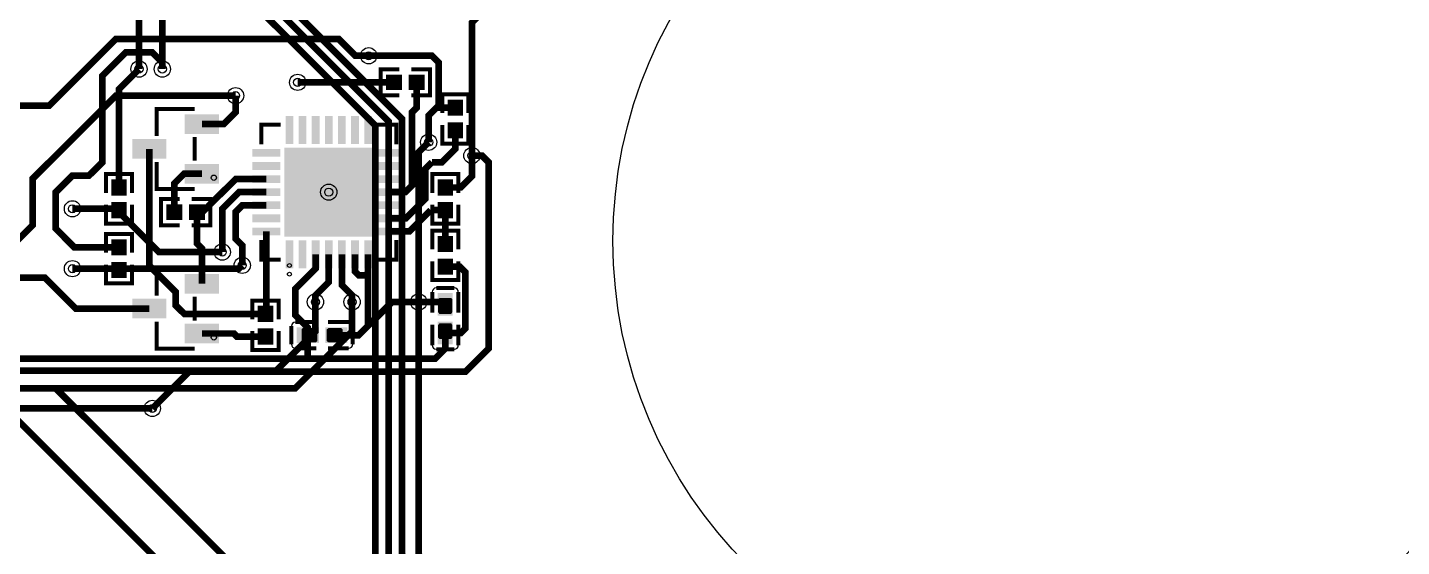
# Model space of a CAD drawing. Header units: millimetres. Extents: x 0 to 140, y -1 to 90.
# Drawn here: x 30.2 to 82.6, y 33.3 to 53.1 of the extents above; entities that cross this region are included whole.
import ezdxf

# ---------------------------------------------------------------- set-up
doc = ezdxf.new("R2010")
doc.units = ezdxf.units.MM
for name, color, linetype, true_color in [('BoardOutLine', 7, 'Continuous', 0xff00ff), ('BottomLayer', 7, 'Continuous', 0x0000ff), ('Document', 7, 'Continuous', 0xffffff), ('Hole', 7, 'Continuous', 0x222222), ('Multi-Layer', 7, 'Continuous', 0xc0c0c0), ('TopLayer', 7, 'Continuous', 0xff0000), ('TopPasteMaskLayer', 7, 'Continuous', 0x808080), ('TopSilkLayer', 7, 'Continuous', 0xffcc00), ('TopSolderMaskLayer', 7, 'Continuous', 0x800080)]:
    doc.layers.add(name, color=color, linetype=linetype, true_color=true_color)

msp = doc.modelspace()

# ---------------------------------------------------------------- hatches: boundary and pattern name
at = {"layer": 'TopLayer'}
for points in [[(44.427, 51.324), (44.427, 50.784), (43.861, 50.784), (43.861, 51.324)], [(44.727, 51.324), (44.727, 50.784), (45.293, 50.784), (45.293, 51.324)], [(46.212, 49.807), (46.752, 49.807), (46.752, 50.373), (46.212, 50.373)], [(36.189, 49.814), (37.439, 49.814), (37.439, 49.114), (36.189, 49.114)], [(40.016, 48.788), (40.016, 49.693), (40.296, 49.693), (40.296, 48.788)], [(40.516, 48.788), (40.516, 49.693), (40.796, 49.693), (40.796, 48.788)], [(41.016, 48.788), (41.016, 49.693), (41.296, 49.693), (41.296, 48.788)], [(41.516, 48.788), (41.516, 49.693), (41.796, 49.693), (41.796, 48.788)], [(42.016, 48.788), (42.016, 49.693), (42.296, 49.693), (42.296, 48.788)], [(42.516, 48.788), (42.516, 49.693), (42.796, 49.693), (42.796, 48.788)], [(43.016, 48.788), (43.016, 49.693), (43.296, 49.693), (43.296, 48.788)], [(46.212, 49.507), (46.752, 49.507), (46.752, 48.941), (46.212, 48.941)], [(34.189, 48.864), (35.439, 48.864), (35.439, 48.164), (34.189, 48.164)], [(38.826, 48.223), (38.826, 48.503), (39.731, 48.503), (39.731, 48.223)], [(39.981, 45.188), (39.981, 48.538), (43.331, 48.538), (43.331, 45.188)], [(43.581, 48.223), (43.581, 48.503), (44.486, 48.503), (44.486, 48.223)], [(36.189, 47.914), (37.439, 47.914), (37.439, 47.214), (36.189, 47.214)], [(38.826, 47.723), (38.826, 48.003), (39.731, 48.003), (39.731, 47.723)], [(43.581, 47.723), (43.581, 48.003), (44.486, 48.003), (44.486, 47.723)], [(33.385, 46.759), (33.925, 46.759), (33.925, 47.325), (33.385, 47.325)], [(38.826, 47.223), (38.826, 47.503), (39.731, 47.503), (39.731, 47.223)], [(43.581, 47.223), (43.581, 47.503), (44.486, 47.503), (44.486, 47.223)], [(45.831, 46.759), (46.371, 46.759), (46.371, 47.325), (45.831, 47.325)], [(38.826, 46.723), (38.826, 47.003), (39.731, 47.003), (39.731, 46.723)], [(43.581, 46.723), (43.581, 47.003), (44.486, 47.003), (44.486, 46.723)], [(33.385, 46.459), (33.925, 46.459), (33.925, 45.893), (33.385, 45.893)], [(36.045, 46.371), (36.045, 45.831), (35.479, 45.831), (35.479, 46.371)], [(36.345, 46.371), (36.345, 45.831), (36.911, 45.831), (36.911, 46.371)], [(38.826, 46.223), (38.826, 46.503), (39.731, 46.503), (39.731, 46.223)], [(43.581, 46.223), (43.581, 46.503), (44.486, 46.503), (44.486, 46.223)], [(45.831, 46.459), (46.371, 46.459), (46.371, 45.893), (45.831, 45.893)], [(38.826, 45.723), (38.826, 46.003), (39.731, 46.003), (39.731, 45.723)], [(43.581, 45.723), (43.581, 46.003), (44.486, 46.003), (44.486, 45.723)], [(38.826, 45.223), (38.826, 45.503), (39.731, 45.503), (39.731, 45.223)], [(43.581, 45.223), (43.581, 45.503), (44.486, 45.503), (44.486, 45.223)], [(45.831, 44.6), (46.371, 44.6), (46.371, 45.166), (45.831, 45.166)], [(33.385, 44.473), (33.925, 44.473), (33.925, 45.039), (33.385, 45.039)], [(40.016, 44.033), (40.016, 44.938), (40.296, 44.938), (40.296, 44.033)], [(40.516, 44.033), (40.516, 44.938), (40.796, 44.938), (40.796, 44.033)], [(41.016, 44.033), (41.016, 44.938), (41.296, 44.938), (41.296, 44.033)], [(41.516, 44.033), (41.516, 44.938), (41.796, 44.938), (41.796, 44.033)], [(42.016, 44.033), (42.016, 44.938), (42.296, 44.938), (42.296, 44.033)], [(42.516, 44.033), (42.516, 44.938), (42.796, 44.938), (42.796, 44.033)], [(43.016, 44.033), (43.016, 44.938), (43.296, 44.938), (43.296, 44.033)], [(33.385, 44.173), (33.925, 44.173), (33.925, 43.607), (33.385, 43.607)], [(45.831, 44.3), (46.371, 44.3), (46.371, 43.734), (45.831, 43.734)], [(36.189, 43.718), (37.439, 43.718), (37.439, 43.018), (36.189, 43.018)], [(34.189, 42.768), (35.439, 42.768), (35.439, 42.068), (34.189, 42.068)], [(38.973, 41.933), (39.513, 41.933), (39.513, 42.499), (38.973, 42.499)], [(45.831, 42.187), (46.371, 42.187), (46.371, 42.977), (45.831, 42.977)], [(36.189, 41.818), (37.439, 41.818), (37.439, 41.118), (36.189, 41.118)], [(38.973, 41.633), (39.513, 41.633), (39.513, 41.067), (38.973, 41.067)], [(41.252, 41.132), (41.252, 41.672), (40.462, 41.672), (40.462, 41.132)], [(41.552, 41.132), (41.552, 41.672), (42.342, 41.672), (42.342, 41.132)], [(45.831, 41.887), (46.371, 41.887), (46.371, 41.097), (45.831, 41.097)]]:
    msp.add_hatch(color=256, dxfattribs=at).paths.add_polyline_path(points)
at = {"layer": 'TopPasteMaskLayer'}
for points in [[(44.442, 51.284), (44.442, 50.824), (44.402, 50.784), (43.901, 50.784), (43.861, 50.824), (43.861, 51.284), (43.901, 51.324), (44.402, 51.324)], [(44.712, 51.284), (44.712, 50.824), (44.752, 50.784), (45.253, 50.784), (45.293, 50.824), (45.293, 51.284), (45.253, 51.324), (44.752, 51.324)], [(46.252, 49.792), (46.712, 49.792), (46.752, 49.832), (46.752, 50.333), (46.712, 50.373), (46.252, 50.373), (46.212, 50.333), (46.212, 49.832)], [(36.189, 49.814), (37.439, 49.814), (37.439, 49.114), (36.189, 49.114)], [(40.016, 48.788), (40.016, 49.693), (40.296, 49.693), (40.296, 48.788)], [(40.516, 48.788), (40.516, 49.693), (40.796, 49.693), (40.796, 48.788)], [(41.016, 48.788), (41.016, 49.693), (41.296, 49.693), (41.296, 48.788)], [(41.516, 48.788), (41.516, 49.693), (41.796, 49.693), (41.796, 48.788)], [(42.016, 48.788), (42.016, 49.693), (42.296, 49.693), (42.296, 48.788)], [(42.516, 48.788), (42.516, 49.693), (42.796, 49.693), (42.796, 48.788)], [(43.016, 48.788), (43.016, 49.693), (43.296, 49.693), (43.296, 48.788)], [(46.252, 49.522), (46.712, 49.522), (46.752, 49.482), (46.752, 48.981), (46.712, 48.941), (46.252, 48.941), (46.212, 48.981), (46.212, 49.482)], [(34.189, 48.864), (35.439, 48.864), (35.439, 48.164), (34.189, 48.164)], [(38.826, 48.223), (38.826, 48.503), (39.731, 48.503), (39.731, 48.223)], [(43.581, 48.223), (43.581, 48.503), (44.486, 48.503), (44.486, 48.223)], [(36.189, 47.914), (37.439, 47.914), (37.439, 47.214), (36.189, 47.214)], [(38.826, 47.723), (38.826, 48.003), (39.731, 48.003), (39.731, 47.723)], [(40.306, 45.513), (40.306, 48.213), (43.006, 48.213), (43.006, 45.513)], [(43.581, 47.723), (43.581, 48.003), (44.486, 48.003), (44.486, 47.723)], [(33.425, 46.744), (33.885, 46.744), (33.925, 46.784), (33.925, 47.285), (33.885, 47.325), (33.425, 47.325), (33.385, 47.285), (33.385, 46.784)], [(38.826, 47.223), (38.826, 47.503), (39.731, 47.503), (39.731, 47.223)], [(43.581, 47.223), (43.581, 47.503), (44.486, 47.503), (44.486, 47.223)], [(45.871, 46.744), (46.331, 46.744), (46.371, 46.784), (46.371, 47.285), (46.331, 47.325), (45.871, 47.325), (45.831, 47.285), (45.831, 46.784)], [(38.826, 46.723), (38.826, 47.003), (39.731, 47.003), (39.731, 46.723)], [(43.581, 46.723), (43.581, 47.003), (44.486, 47.003), (44.486, 46.723)], [(33.425, 46.474), (33.885, 46.474), (33.925, 46.434), (33.925, 45.933), (33.885, 45.893), (33.425, 45.893), (33.385, 45.933), (33.385, 46.434)], [(36.06, 46.331), (36.06, 45.871), (36.02, 45.831), (35.519, 45.831), (35.479, 45.871), (35.479, 46.331), (35.519, 46.371), (36.02, 46.371)], [(36.33, 46.331), (36.33, 45.871), (36.37, 45.831), (36.871, 45.831), (36.911, 45.871), (36.911, 46.331), (36.871, 46.371), (36.37, 46.371)], [(38.826, 46.223), (38.826, 46.503), (39.731, 46.503), (39.731, 46.223)], [(43.581, 46.223), (43.581, 46.503), (44.486, 46.503), (44.486, 46.223)], [(45.871, 46.474), (46.331, 46.474), (46.371, 46.434), (46.371, 45.933), (46.331, 45.893), (45.871, 45.893), (45.831, 45.933), (45.831, 46.434)], [(38.826, 45.723), (38.826, 46.003), (39.731, 46.003), (39.731, 45.723)], [(43.581, 45.723), (43.581, 46.003), (44.486, 46.003), (44.486, 45.723)], [(38.826, 45.223), (38.826, 45.503), (39.731, 45.503), (39.731, 45.223)], [(43.581, 45.223), (43.581, 45.503), (44.486, 45.503), (44.486, 45.223)], [(45.871, 44.585), (46.331, 44.585), (46.371, 44.625), (46.371, 45.126), (46.331, 45.166), (45.871, 45.166), (45.831, 45.126), (45.831, 44.625)], [(33.425, 44.458), (33.885, 44.458), (33.925, 44.498), (33.925, 44.999), (33.885, 45.039), (33.425, 45.039), (33.385, 44.999), (33.385, 44.498)], [(40.016, 44.033), (40.016, 44.938), (40.296, 44.938), (40.296, 44.033)], [(40.516, 44.033), (40.516, 44.938), (40.796, 44.938), (40.796, 44.033)], [(41.016, 44.033), (41.016, 44.938), (41.296, 44.938), (41.296, 44.033)], [(41.516, 44.033), (41.516, 44.938), (41.796, 44.938), (41.796, 44.033)], [(42.016, 44.033), (42.016, 44.938), (42.296, 44.938), (42.296, 44.033)], [(42.516, 44.033), (42.516, 44.938), (42.796, 44.938), (42.796, 44.033)], [(43.016, 44.033), (43.016, 44.938), (43.296, 44.938), (43.296, 44.033)], [(33.425, 44.188), (33.885, 44.188), (33.925, 44.148), (33.925, 43.647), (33.885, 43.607), (33.425, 43.607), (33.385, 43.647), (33.385, 44.148)], [(45.871, 44.315), (46.331, 44.315), (46.371, 44.275), (46.371, 43.774), (46.331, 43.734), (45.871, 43.734), (45.831, 43.774), (45.831, 44.275)], [(36.189, 43.718), (37.439, 43.718), (37.439, 43.018), (36.189, 43.018)], [(34.189, 42.768), (35.439, 42.768), (35.439, 42.068), (34.189, 42.068)], [(39.013, 41.918), (39.473, 41.918), (39.513, 41.958), (39.513, 42.459), (39.473, 42.499), (39.013, 42.499), (38.973, 42.459), (38.973, 41.958)], [(46.326, 42.217), (45.876, 42.217), (45.826, 42.287), (45.826, 42.767), (45.876, 42.817), (46.326, 42.817), (46.376, 42.767), (46.376, 42.287)], [(36.189, 41.818), (37.439, 41.818), (37.439, 41.118), (36.189, 41.118)], [(39.013, 41.648), (39.473, 41.648), (39.513, 41.608), (39.513, 41.107), (39.473, 41.067), (39.013, 41.067), (38.973, 41.107), (38.973, 41.608)], [(41.222, 41.627), (41.222, 41.177), (41.152, 41.127), (40.672, 41.127), (40.622, 41.177), (40.622, 41.627), (40.672, 41.677), (41.152, 41.677)], [(42.182, 41.627), (42.182, 41.177), (42.132, 41.127), (41.652, 41.127), (41.582, 41.177), (41.582, 41.627), (41.652, 41.677), (42.132, 41.677)], [(46.326, 41.257), (45.876, 41.257), (45.826, 41.307), (45.826, 41.787), (45.876, 41.857), (46.326, 41.857), (46.376, 41.787), (46.376, 41.307)]]:
    msp.add_hatch(color=256, dxfattribs=at).paths.add_polyline_path(points)
at = {"layer": 'TopSolderMaskLayer'}
for points in [[(44.452, 51.349), (44.452, 50.759), (43.836, 50.759), (43.836, 51.349)], [(44.702, 51.349), (44.702, 50.759), (45.318, 50.759), (45.318, 51.349)], [(46.188, 49.78), (46.776, 49.78), (46.776, 50.399), (46.188, 50.399)], [(36.164, 49.839), (37.464, 49.839), (37.464, 49.089), (36.164, 49.089)], [(40.008, 48.706), (40.008, 49.775), (40.304, 49.775), (40.304, 48.706)], [(40.508, 48.706), (40.508, 49.775), (40.804, 49.775), (40.804, 48.706)], [(41.008, 48.706), (41.008, 49.775), (41.304, 49.775), (41.304, 48.706)], [(41.508, 48.706), (41.508, 49.775), (41.804, 49.775), (41.804, 48.706)], [(42.008, 48.706), (42.008, 49.775), (42.304, 49.775), (42.304, 48.706)], [(42.508, 48.706), (42.508, 49.775), (42.804, 49.775), (42.804, 48.706)], [(43.008, 48.706), (43.008, 49.775), (43.304, 49.775), (43.304, 48.706)], [(46.188, 49.534), (46.776, 49.534), (46.776, 48.915), (46.188, 48.915)], [(34.164, 48.889), (35.464, 48.889), (35.464, 48.139), (34.164, 48.139)], [(38.744, 48.215), (38.744, 48.511), (39.813, 48.511), (39.813, 48.215)], [(39.956, 45.163), (39.956, 48.563), (43.356, 48.563), (43.356, 45.163)], [(43.499, 48.215), (43.499, 48.511), (44.568, 48.511), (44.568, 48.215)], [(36.164, 47.939), (37.464, 47.939), (37.464, 47.189), (36.164, 47.189)], [(38.744, 47.715), (38.744, 48.011), (39.813, 48.011), (39.813, 47.715)], [(43.499, 47.715), (43.499, 48.011), (44.568, 48.011), (44.568, 47.715)], [(33.361, 46.732), (33.949, 46.732), (33.949, 47.351), (33.361, 47.351)], [(38.744, 47.215), (38.744, 47.511), (39.813, 47.511), (39.813, 47.215)], [(43.499, 47.215), (43.499, 47.511), (44.568, 47.511), (44.568, 47.215)], [(45.807, 46.732), (46.395, 46.732), (46.395, 47.351), (45.807, 47.351)], [(38.744, 46.715), (38.744, 47.011), (39.813, 47.011), (39.813, 46.715)], [(43.499, 46.715), (43.499, 47.011), (44.568, 47.011), (44.568, 46.715)], [(33.361, 46.486), (33.949, 46.486), (33.949, 45.867), (33.361, 45.867)], [(36.07, 46.396), (36.07, 45.806), (35.454, 45.806), (35.454, 46.396)], [(36.32, 46.396), (36.32, 45.806), (36.936, 45.806), (36.936, 46.396)], [(38.744, 46.215), (38.744, 46.511), (39.813, 46.511), (39.813, 46.215)], [(43.499, 46.215), (43.499, 46.511), (44.568, 46.511), (44.568, 46.215)], [(45.807, 46.486), (46.395, 46.486), (46.395, 45.867), (45.807, 45.867)], [(38.744, 45.715), (38.744, 46.011), (39.813, 46.011), (39.813, 45.715)], [(43.499, 45.715), (43.499, 46.011), (44.568, 46.011), (44.568, 45.715)], [(38.744, 45.215), (38.744, 45.511), (39.813, 45.511), (39.813, 45.215)], [(43.499, 45.215), (43.499, 45.511), (44.568, 45.511), (44.568, 45.215)], [(45.807, 44.573), (46.395, 44.573), (46.395, 45.192), (45.807, 45.192)], [(33.361, 44.446), (33.949, 44.446), (33.949, 45.065), (33.361, 45.065)], [(40.008, 43.951), (40.008, 45.02), (40.304, 45.02), (40.304, 43.951)], [(40.508, 43.951), (40.508, 45.02), (40.804, 45.02), (40.804, 43.951)], [(41.008, 43.951), (41.008, 45.02), (41.304, 45.02), (41.304, 43.951)], [(41.508, 43.951), (41.508, 45.02), (41.804, 45.02), (41.804, 43.951)], [(42.008, 43.951), (42.008, 45.02), (42.304, 45.02), (42.304, 43.951)], [(42.508, 43.951), (42.508, 45.02), (42.804, 45.02), (42.804, 43.951)], [(43.008, 43.951), (43.008, 45.02), (43.304, 45.02), (43.304, 43.951)], [(33.361, 44.2), (33.949, 44.2), (33.949, 43.581), (33.361, 43.581)], [(45.807, 44.327), (46.395, 44.327), (46.395, 43.708), (45.807, 43.708)], [(36.164, 43.743), (37.464, 43.743), (37.464, 42.993), (36.164, 42.993)], [(45.814, 42.15), (46.388, 42.15), (46.388, 43.014), (45.814, 43.014)], [(34.164, 42.793), (35.464, 42.793), (35.464, 42.043), (34.164, 42.043)], [(38.949, 41.906), (39.537, 41.906), (39.537, 42.525), (38.949, 42.525)], [(36.164, 41.843), (37.464, 41.843), (37.464, 41.093), (36.164, 41.093)], [(38.949, 41.66), (39.537, 41.66), (39.537, 41.041), (38.949, 41.041)], [(41.277, 41.107), (41.277, 41.697), (40.436, 41.697), (40.436, 41.107)], [(41.527, 41.107), (41.527, 41.697), (42.368, 41.697), (42.368, 41.107)], [(45.814, 41.924), (46.388, 41.924), (46.388, 41.06), (45.814, 41.06)]]:
    msp.add_hatch(color=256, dxfattribs=at).paths.add_polyline_path(points)

# ---------------------------------------------------------------- linework, layer by layer
at = {"layer": 'BoardOutLine'}
msp.add_circle((70, 45), 17.5, dxfattribs=at)
at = {"layer": 'BottomLayer', "const_width": 0.254}
for points in [[(50.927, 78.359), (50.8, 78.359), (49.276, 76.835), (49.276, 71.755), (44.704, 67.183), (42.291, 67.183), (40.64, 65.532), (39.624, 65.532), (34.417, 60.325), (34.417, 51.562)], [(35.306, 51.562), (35.306, 60.452), (39.878, 65.024), (40.894, 65.024), (42.545, 66.675), (45.085, 66.675), (49.911, 71.501), (49.911, 76.708), (50.292, 77.089), (50.927, 77.089)], [(47.117, 48.26), (47.117, 53.34), (60.833, 67.056), (81.534, 67.056), (98.552, 50.038), (98.552, 42.545), (95.377, 39.37), (94.107, 39.37)], [(38.227, 59.436), (38.227, 54.61), (43.434, 49.403), (43.434, 32.766), (45.466, 30.734), (45.466, 21.59), (47.031, 20.025), (48.133, 20.025)], [(39.116, 59.436), (39.116, 54.387), (43.942, 49.555), (43.942, 32.893), (45.974, 30.861), (45.974, 23.749), (47.097, 22.624), (48.133, 22.624)], [(40.005, 59.436), (40.005, 54.102), (44.45, 49.657), (44.45, 33.02), (46.482, 30.988), (46.482, 24.638), (47.196, 23.924), (48.133, 23.924)], [(43.18, 52.07), (45.593, 52.07), (45.847, 51.816), (45.847, 50.165), (45.466, 49.784), (45.466, 48.768)], [(38.1, 50.546), (33.528, 50.546), (32.258, 49.276)], [(14.732, 44.107), (28.867, 44.107), (30.353, 45.593), (30.353, 47.371), (32.258, 49.276)], [(45.466, 48.768), (45.085, 48.387), (45.085, 42.672)], [(37.592, 44.577), (35.179, 44.577), (33.528, 46.228), (31.877, 46.228)], [(38.354, 44.069), (38.227, 43.942), (31.877, 43.942)], [(22.352, 5.715), (20.701, 7.366), (18.034, 7.366), (17.272, 8.128), (17.272, 33.274), (24.049, 40.051), (39.649, 40.051), (41.148, 41.547), (41.148, 42.672)], [(18.923, 8.382), (18.179, 9.126), (18.179, 33.211), (24.351, 39.38), (40.381, 39.38), (42.545, 41.544), (42.545, 42.672)], [(45.085, 42.672), (45.085, 33.02), (57.023, 21.082), (57.023, 21.082)], [(34.925, 38.608), (24.384, 38.608), (19.05, 33.274), (19.05, 9.906)]]:
    msp.add_lwpolyline(points, dxfattribs=at)
at = {"layer": 'Document'}
for centre, radius in [((37.274, 47.414), 0.1), ((40.156, 44.063), 0.0749), ((37.274, 41.318), 0.1)]:
    msp.add_circle(centre, radius, dxfattribs=at)
at = {"layer": 'Hole'}
for centre in [(43.18, 52.07), (34.417, 51.562), (35.306, 51.562), (40.47, 51.054), (38.1, 50.546), (45.466, 48.768), (47.117, 48.26), (41.656, 46.863), (31.877, 46.228), (37.592, 44.577), (31.877, 43.942), (38.354, 44.069), (41.148, 42.672), (42.545, 42.672), (45.085, 42.672), (34.925, 38.608)]:
    msp.add_circle(centre, 0.155, dxfattribs=at)
at = {"layer": 'Multi-Layer'}
for centre, radius in [((70, 45), 17.5), ((43.18, 52.07), 0.31), ((34.417, 51.562), 0.31), ((35.306, 51.562), 0.31), ((38.1, 50.546), 0.31), ((40.47, 51.054), 0.31), ((45.466, 48.768), 0.31), ((47.117, 48.26), 0.31), ((41.656, 46.863), 0.31), ((31.877, 46.228), 0.31), ((37.592, 44.577), 0.31), ((31.877, 43.942), 0.31), ((38.354, 44.069), 0.31), ((41.148, 42.672), 0.31), ((42.545, 42.672), 0.31), ((45.085, 42.672), 0.31), ((34.925, 38.608), 0.31)]:
    msp.add_circle(centre, radius, dxfattribs=at)
at = {"layer": 'TopLayer', "const_width": 0.254}
for points in [[(38.73, 28.001), (38.73, 29.215), (29.21, 38.735), (13.843, 38.735), (12.573, 40.005), (12.573, 46.99), (31.242, 65.659), (31.242, 74.422), (32.723, 75.903), (35.951, 75.903)], [(41.27, 28.001), (41.27, 29.342), (31.242, 39.37), (14.478, 39.37), (13.335, 40.513), (13.335, 46.863), (31.877, 65.405), (31.877, 73.914), (32.596, 74.633), (35.951, 74.633)], [(19.685, 49.149), (20.701, 50.165), (30.988, 50.165), (33.528, 52.705), (42.037, 52.705), (42.672, 52.07), (43.18, 52.07)], [(33.655, 44.755), (31.951, 44.755), (31.242, 45.466), (31.242, 46.863), (31.877, 47.498), (32.512, 47.498), (33.02, 48.006), (33.02, 51.308), (33.909, 52.197), (34.925, 52.197), (35.306, 51.816), (35.306, 51.562)], [(33.655, 47.041), (33.655, 50.8), (34.417, 51.562)], [(44.144, 51.054), (40.47, 51.054)], [(44.034, 46.863), (44.577, 46.863), (44.831, 47.117), (44.831, 49.911), (45.009, 50.089), (45.009, 51.054)], [(36.815, 49.464), (37.653, 49.464), (38.1, 49.911), (38.1, 50.546)], [(46.482, 50.089), (45.771, 50.089), (45.466, 49.784), (45.466, 48.768)], [(45.593, 48.006), (45.593, 48.006), (45.974, 48.006), (46.482, 48.514), (46.482, 49.225)], [(34.813, 48.514), (34.813, 44.054), (35.814, 43.053), (35.814, 42.545), (36.144, 42.215), (39.243, 42.215)], [(47.117, 48.26), (47.498, 48.26), (47.752, 48.006), (47.752, 40.894), (46.863, 40.005), (36.322, 40.005)], [(46.101, 47.041), (46.685, 47.041), (47.117, 47.473), (47.117, 48.26)], [(44.034, 45.862), (44.592, 45.862), (45.339, 46.609), (45.339, 47.752), (45.593, 48.006)], [(35.763, 46.101), (35.763, 47.193), (36.134, 47.564), (36.815, 47.564)], [(36.627, 46.101), (36.83, 46.101), (38.108, 47.363), (39.279, 47.363)], [(39.279, 46.863), (38.227, 46.863), (37.592, 46.228), (37.592, 44.577), (37.592, 44.577), (37.592, 44.577)], [(33.655, 46.177), (33.604, 46.228), (31.877, 46.228)], [(36.815, 43.368), (36.815, 44.719), (36.627, 44.907), (36.627, 46.101)], [(39.279, 46.363), (38.362, 46.363), (38.1, 46.101), (38.1, 45.085), (38.354, 44.831), (38.354, 44.069)], [(44.034, 45.362), (44.729, 45.362), (45.542, 46.177)], [(45.542, 46.177), (46.101, 46.177)], [(46.101, 44.882), (46.101, 46.177)], [(39.243, 42.215), (39.279, 42.25), (39.279, 45.362)], [(41.156, 44.486), (41.156, 43.95), (40.386, 43.18), (40.386, 42.164), (40.856, 41.694), (40.856, 41.402)], [(41.656, 44.486), (41.656, 43.434), (41.148, 42.926), (41.148, 42.672)], [(42.156, 44.486), (42.156, 43.315), (42.545, 42.926), (42.545, 42.672)], [(42.657, 44.486), (42.657, 43.83), (42.799, 43.688), (43.053, 43.688), (43.157, 43.792), (43.157, 44.486)], [(33.655, 43.891), (33.604, 43.942), (31.877, 43.942)], [(46.101, 41.491), (46.698, 41.491), (46.863, 41.656), (46.863, 43.815), (46.66, 44.018), (46.101, 44.018)], [(19.685, 43.599), (30.823, 43.599), (32.004, 42.418), (34.813, 42.418)], [(43.157, 43.792), (43.157, 41.76), (42.799, 41.402), (41.948, 41.402)], [(43.156, 41.759), (44.069, 42.672), (45.085, 42.672)], [(45.085, 42.672), (46.012, 42.672), (46.101, 42.583)], [(40.856, 40.513), (25.4, 40.513), (24.163, 41.75), (22.601, 41.75)], [(39.243, 41.351), (38.151, 41.351), (38.034, 41.468), (36.815, 41.468)], [(40.856, 41.402), (40.856, 40.513), (45.72, 40.513), (46.101, 40.894), (46.101, 41.491)], [(36.322, 40.005), (34.925, 38.608)]]:
    msp.add_lwpolyline(points, dxfattribs=at)
at = {"layer": 'TopSilkLayer', "const_width": 0.152}
for points in [[(44.351, 51.553), (43.633, 51.553), (43.633, 50.555), (44.351, 50.555)], [(44.803, 51.553), (45.521, 51.553), (45.521, 50.555), (44.803, 50.555)], [(45.983, 49.883), (45.983, 50.601), (46.981, 50.601), (46.981, 49.883)], [(36.54, 50.04), (35.088, 50.04), (35.088, 49.009)], [(39.08, 48.693), (39.08, 49.439), (39.826, 49.439)], [(44.232, 48.693), (44.232, 49.439), (43.487, 49.439)], [(45.983, 49.431), (45.983, 48.713), (46.981, 48.713), (46.981, 49.431)], [(36.54, 48.969), (36.54, 48.059)], [(36.54, 46.988), (35.088, 46.988), (35.088, 48.019)], [(33.156, 46.835), (33.156, 47.553), (34.154, 47.553), (34.154, 46.835)], [(45.602, 46.835), (45.602, 47.553), (46.6, 47.553), (46.6, 46.835)], [(35.969, 46.6), (35.251, 46.6), (35.251, 45.602), (35.969, 45.602)], [(36.421, 46.6), (37.139, 46.6), (37.139, 45.602), (36.421, 45.602)], [(33.156, 46.383), (33.156, 45.665), (34.154, 45.665), (34.154, 46.383)], [(45.602, 46.383), (45.602, 45.665), (46.6, 45.665), (46.6, 46.383)], [(33.156, 44.549), (33.156, 45.267), (34.154, 45.267), (34.154, 44.549)], [(39.08, 45.032), (39.08, 44.287), (39.826, 44.287)], [(44.232, 45.032), (44.232, 44.287), (43.487, 44.287)], [(45.602, 44.676), (45.602, 45.394), (46.6, 45.394), (46.6, 44.676)], [(33.156, 44.097), (33.156, 43.379), (34.154, 43.379), (34.154, 44.097)], [(45.602, 44.224), (45.602, 43.506), (46.6, 43.506), (46.6, 44.224)], [(36.54, 43.944), (35.088, 43.944), (35.088, 42.913)], [(45.602, 42.263), (45.602, 43.053)], [(45.755, 43.206), (46.447, 43.206)], [(46.6, 43.053), (46.6, 42.263)], [(36.54, 42.873), (36.54, 41.963)], [(38.744, 42.009), (38.744, 42.727), (39.742, 42.727), (39.742, 42.009)], [(36.54, 40.892), (35.088, 40.892), (35.088, 41.923)], [(40.386, 41.901), (41.176, 41.901)], [(42.418, 41.901), (41.628, 41.901)], [(38.744, 41.557), (38.744, 40.839), (39.742, 40.839), (39.742, 41.557)], [(40.233, 41.056), (40.233, 41.748)], [(42.571, 41.056), (42.571, 41.748)], [(45.602, 41.811), (45.602, 41.021)], [(46.6, 41.021), (46.6, 41.811)], [(41.176, 40.903), (40.386, 40.903)], [(41.628, 40.903), (42.418, 40.903)], [(45.755, 40.868), (46.447, 40.868)]]:
    msp.add_lwpolyline(points, dxfattribs=at)
at = {"layer": 'TopSilkLayer'}
msp.add_circle((40.156, 43.733), 0.0749, dxfattribs=at)
for centre, start, end in [((45.755, 43.053), 90, 180), ((46.447, 43.053), 0, 90), ((40.386, 41.748), 90, 180), ((42.418, 41.748), 0, 90), ((40.386, 41.056), 180, 270), ((42.418, 41.056), 270, 360), ((45.755, 41.021), 180, 270), ((46.447, 41.021), 270, 0)]:
    msp.add_arc(centre, 0.152, start, end, dxfattribs=at)

doc.saveas('drawing.dxf')
